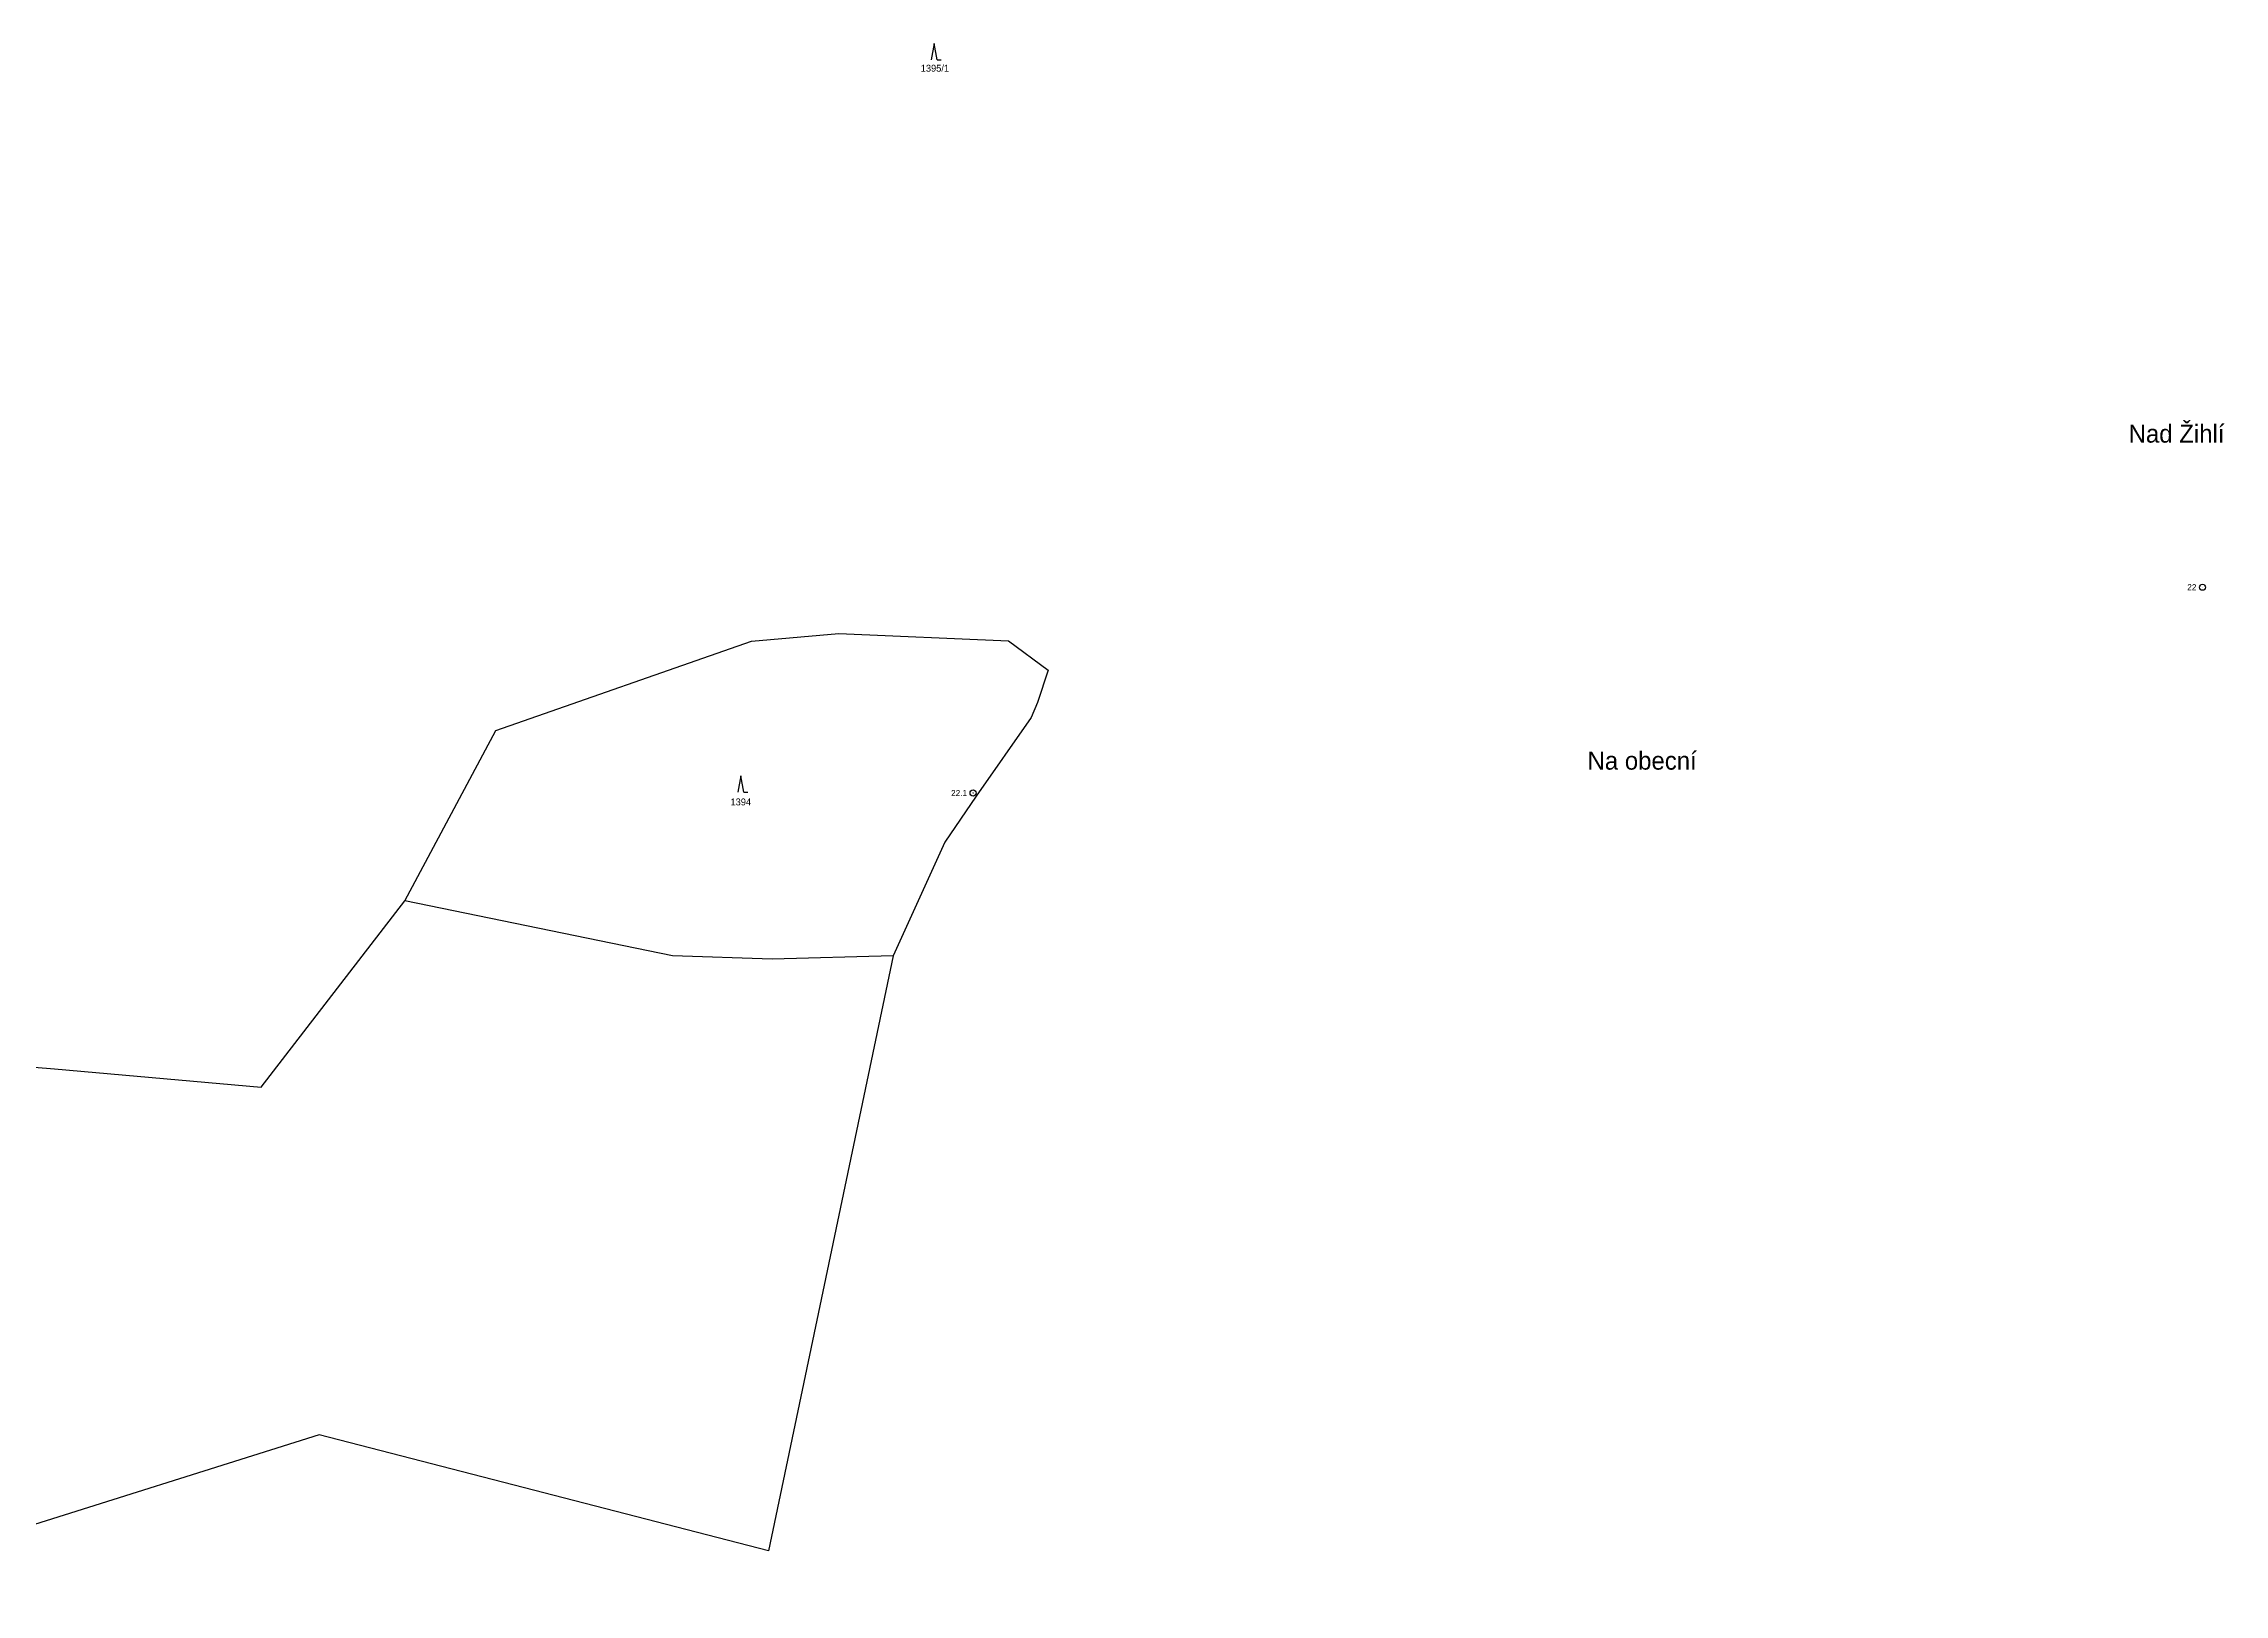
# Model space of a CAD drawing. Extents: x -820725 to -814908, y -1038210 to -1035296.
# Drawn here: x -820041 to -819506, y -1037077 to -1036696 of the extents above; entities that cross this region are included whole.
import ezdxf
from ezdxf.enums import TextEntityAlignment as Align

# ---------------------------------------------------------------- set-up
doc = ezdxf.new("R2010")
doc.units = 0
doc.header["$MEASUREMENT"] = 0
for name, color, linetype in [('1009', 1, 'CONTINUOUS'), ('101', 1, 'CONTINUOUS'), ('1016', 1, 'CONTINUOUS'), ('18', 1, 'CONTINUOUS'), ('21900', 1, 'CONTINUOUS'), ('308', 1, 'CONTINUOUS')]:
    doc.layers.add(name, color=color, linetype=linetype)

# ---------------------------------------------------------------- blocks, each defined once
blk = doc.blocks.new('3_08$5')
at = {"layer": '308', "color": 255, "linetype": 'Continuous'}
for p, q in [((0, 4), (-0.75, 0)), ((0.75, 0), (0, 4)), ((0.75, 0), (1.75, 0))]:
    blk.add_line(p, q, dxfattribs=at)
blk = doc.blocks.new('1_01$12')
at = {"layer": '101', "color": 3, "linetype": 'Continuous'}
for radius in [0.75, 0.03]:
    blk.add_circle((0, 0), radius, dxfattribs=at)

msp = doc.modelspace()

# ---------------------------------------------------------------- linework, layer by layer
at = {"layer": '21900', "color": 3, "linetype": 'Continuous'}
for p, q in [((-819930.32, -1036865), (-819867.59, -1036843.05)), ((-819867.59, -1036843.05), (-819846.1, -1036841.16)), ((-819846.1, -1036841.16), (-819804.51, -1036842.95)), ((-819804.51, -1036842.95), (-819794.77, -1036850.2)), ((-819794.77, -1036850.2), (-819797.33, -1036858.1)), ((-819797.33, -1036858.1), (-819798.9, -1036861.84)), ((-819952.74, -1036906.8), (-819930.32, -1036865)), ((-819798.9, -1036861.84), (-819812.41, -1036881.1)), ((-819812.41, -1036881.1), (-819820.13, -1036892.44)), ((-819820.13, -1036892.44), (-819832.82, -1036920.38)), ((-819987.98, -1036952.6), (-819952.74, -1036906.8)), ((-819886.97, -1036920.37), (-819952.74, -1036906.8)), ((-819862.49, -1036921.15), (-819886.97, -1036920.37)), ((-819832.82, -1036920.38), (-819863.39, -1037066.45)), ((-819832.82, -1036920.38), (-819862.49, -1036921.15)), ((-820089.22, -1036944.08), (-820038.75, -1036948.07)), ((-820038.75, -1036948.07), (-819987.98, -1036952.6)), ((-819973.73, -1037037.96), (-820098.21, -1037077.17)), ((-819863.39, -1037066.45), (-819973.73, -1037037.96))]:
    msp.add_line(p, q, dxfattribs=at)

# ---------------------------------------------------------------- block references
at = {"layer": '101', "color": 0, "linetype": 'ByBlock'}
for p in [(-819511.31, -1036829.81), (-819813.17, -1036880.36)]:
    msp.add_blockref('1_01$12', p, dxfattribs=at)
at = {"layer": '308', "color": 0, "linetype": 'ByBlock'}
for p in [(-819822.73, -1036700.31), (-819870.22, -1036880.16)]:
    msp.add_blockref('3_08$5', p, dxfattribs=at)

# ---------------------------------------------------------------- texts
at = {"layer": '1009', "color": 255, "linetype": 'Continuous'}
for s, p in [('Nad Žihlí', (-819517.68, -1036795.63)), ('Na obecní', (-819648.9, -1036875.94))]:
    msp.add_text(s, height=4.4, dxfattribs=at).set_placement(p, align=Align.BOTTOM_CENTER)
at = {"layer": '1016', "color": 214, "linetype": 'Continuous'}
for s, p in [('22', (-819512.81, -1036829.81)), ('22.1', (-819814.67, -1036880.36))]:
    msp.add_text(s, height=1.5, dxfattribs=at).set_placement(p, align=Align.MIDDLE_RIGHT)
at = {"layer": '18', "color": 255, "linetype": 'Continuous'}
for s, p in [('1395/1', (-819822.55, -1036703.72)), ('1394', (-819870.21, -1036883.91))]:
    msp.add_text(s, height=1.7, dxfattribs=at).set_placement(p, align=Align.BOTTOM_CENTER)

doc.saveas('drawing.dxf')
